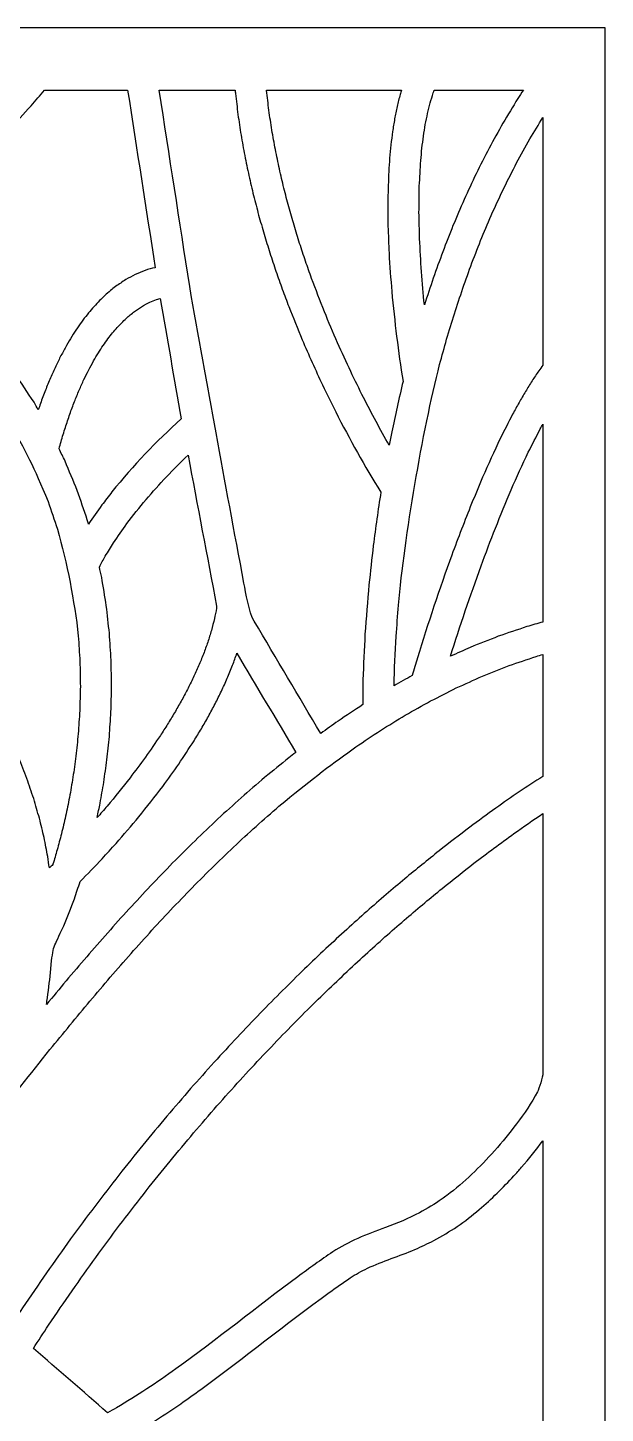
# Model space of a CAD drawing. Header units: centimetres. Extents: x 8.3 to 13.5, y -9 to 3.5.
# Drawn here: x 11.626 to 13.535, y -1.121 to 3.455 of the extents above; entities that cross this region are included whole.
import ezdxf

# ---------------------------------------------------------------- set-up
doc = ezdxf.new("R2010")
doc.units = ezdxf.units.CM
doc.header["$MEASUREMENT"] = 0
doc.layers.add('layer 1', color=7, linetype='Continuous')

msp = doc.modelspace()

# ---------------------------------------------------------------- linework, layer by layer
at = {"layer": 'layer 1', "color": 250, "lineweight": 30}
for points, knots in [([(13.53466, -9.00021), (11.79826, -9.00021), (10.06185, -9.00021), (8.32544, -9.00021), (8.32544, -9.00021), (8.32544, -4.84831), (8.32544, -0.6964), (8.32544, 3.4555), (8.32544, 3.4555), (10.06185, 3.4555), (11.79826, 3.4555), (13.53466, 3.4555), (13.53466, 3.4555), (13.53466, -0.6964), (13.53466, -4.84831), (13.53466, -9.00021)], [0, 0, 0, 0, 0.2, 0.2, 0.2, 0.2, 0.4, 0.4, 0.4, 0.4, 0.6, 0.6, 0.6, 0.6, 1, 1, 1, 1]), ([(11.66094, 2.19337), (11.66327, 2.20026), (11.66559, 2.20715), (11.66792, 2.21404), (11.66792, 2.21404), (11.67337, 2.22868), (11.67883, 2.24333), (11.68428, 2.25797), (11.68428, 2.25797), (11.68989, 2.27164), (11.6955, 2.28532), (11.70111, 2.29899), (11.70111, 2.29899), (11.70685, 2.31173), (11.71259, 2.32447), (11.71833, 2.33721), (11.71833, 2.33721), (11.72419, 2.34905), (11.73004, 2.36089), (11.7359, 2.37273), (11.7359, 2.37273), (11.74185, 2.3837), (11.74779, 2.39467), (11.75374, 2.40564), (11.75374, 2.40564), (11.75976, 2.41578), (11.76579, 2.42592), (11.77181, 2.43606), (11.77181, 2.43606), (11.77788, 2.44539), (11.78396, 2.45473), (11.79003, 2.46407), (11.79003, 2.46407), (11.79613, 2.47264), (11.80224, 2.48121), (11.80835, 2.48978), (11.80835, 2.48978), (11.81446, 2.49761), (11.82058, 2.50544), (11.82669, 2.51327), (11.82669, 2.51327), (11.83279, 2.5204), (11.8389, 2.52752), (11.845, 2.53465), (11.845, 2.53465), (11.85107, 2.5411), (11.85714, 2.54755), (11.8632, 2.554), (11.8632, 2.554), (11.86921, 2.55981), (11.87522, 2.56562), (11.88123, 2.57142), (11.88123, 2.57142), (11.88715, 2.57662), (11.89308, 2.58181), (11.899, 2.587), (11.899, 2.587), (11.90482, 2.59161), (11.91063, 2.59622), (11.91645, 2.60083), (11.91645, 2.60083), (11.92764, 2.60842), (11.93883, 2.61601), (11.95002, 2.6236), (11.95002, 2.6236), (11.96045, 2.62923), (11.97087, 2.63487), (11.9813, 2.6405), (11.9813, 2.6405), (12.00258, 2.65001), (12.02417, 2.6586), (12.04718, 2.66295), (12.04718, 2.66295), (12.01682, 2.85836), (11.98647, 3.05378), (11.95611, 3.24919), (11.95611, 3.24919), (11.86448, 3.24919), (11.77285, 3.24919), (11.68122, 3.24919), (11.68122, 3.24919), (11.66663, 3.23188), (11.65184, 3.21476), (11.63693, 3.19767), (11.63693, 3.19767), (11.61281, 3.17143), (11.58869, 3.14519), (11.56456, 3.11894), (11.56456, 3.11894), (11.54976, 3.10369), (11.53495, 3.08843), (11.52015, 3.07317), (11.52015, 3.07317), (11.50357, 3.05675), (11.48699, 3.04033), (11.47042, 3.02391), (11.47042, 3.02391), (11.45211, 3.00654), (11.4338, 2.98916), (11.4155, 2.97179), (11.4155, 2.97179), (11.39551, 2.95366), (11.37552, 2.93553), (11.35552, 2.9174), (11.35552, 2.9174), (11.33389, 2.89872), (11.31225, 2.88004), (11.29062, 2.86136), (11.29062, 2.86136), (11.26738, 2.84233), (11.24414, 2.82329), (11.22091, 2.80426), (11.22091, 2.80426), (11.1989, 2.78723), (11.17688, 2.7702), (11.15487, 2.75318), (11.15487, 2.75318), (11.22156, 2.70023), (11.2666, 2.66155), (11.33921, 2.59632), (11.33921, 2.59632), (11.36944, 2.56553), (11.39968, 2.53474), (11.42991, 2.50395), (11.42991, 2.50395), (11.45698, 2.4726), (11.48405, 2.44126), (11.51113, 2.40992), (11.51113, 2.40992), (11.53517, 2.37814), (11.55922, 2.34635), (11.58327, 2.31457), (11.58327, 2.31457), (11.60443, 2.28247), (11.62559, 2.25036), (11.64675, 2.21826), (11.64675, 2.21826), (11.65148, 2.20996), (11.65621, 2.20167), (11.66094, 2.19337)], [0, 0, 0, 0, 0.0277778, 0.0277778, 0.0277778, 0.0277778, 0.0555556, 0.0555556, 0.0555556, 0.0555556, 0.0833333, 0.0833333, 0.0833333, 0.0833333, 0.1111111, 0.1111111, 0.1111111, 0.1111111, 0.1388889, 0.1388889, 0.1388889, 0.1388889, 0.1666667, 0.1666667, 0.1666667, 0.1666667, 0.1944444, 0.1944444, 0.1944444, 0.1944444, 0.2222222, 0.2222222, 0.2222222, 0.2222222, 0.25, 0.25, 0.25, 0.25, 0.2777778, 0.2777778, 0.2777778, 0.2777778, 0.3055556, 0.3055556, 0.3055556, 0.3055556, 0.3333333, 0.3333333, 0.3333333, 0.3333333, 0.3611111, 0.3611111, 0.3611111, 0.3611111, 0.3888889, 0.3888889, 0.3888889, 0.3888889, 0.4166667, 0.4166667, 0.4166667, 0.4166667, 0.4444444, 0.4444444, 0.4444444, 0.4444444, 0.4722222, 0.4722222, 0.4722222, 0.4722222, 0.5, 0.5, 0.5, 0.5, 0.5277778, 0.5277778, 0.5277778, 0.5277778, 0.5555556, 0.5555556, 0.5555556, 0.5555556, 0.5833333, 0.5833333, 0.5833333, 0.5833333, 0.6111111, 0.6111111, 0.6111111, 0.6111111, 0.6388889, 0.6388889, 0.6388889, 0.6388889, 0.6666667, 0.6666667, 0.6666667, 0.6666667, 0.6944444, 0.6944444, 0.6944444, 0.6944444, 0.7222222, 0.7222222, 0.7222222, 0.7222222, 0.75, 0.75, 0.75, 0.75, 0.7777778, 0.7777778, 0.7777778, 0.7777778, 0.8055556, 0.8055556, 0.8055556, 0.8055556, 0.8333333, 0.8333333, 0.8333333, 0.8333333, 0.8611111, 0.8611111, 0.8611111, 0.8611111, 0.8888889, 0.8888889, 0.8888889, 0.8888889, 0.9166667, 0.9166667, 0.9166667, 0.9166667, 0.9444444, 0.9444444, 0.9444444, 0.9444444, 1, 1, 1, 1]), ([(12.7338, 1.30187), (12.73523, 1.35202), (12.73761, 1.40201), (12.74049, 1.4521), (12.74049, 1.4521), (12.74422, 1.50677), (12.74864, 1.56126), (12.75361, 1.61583), (12.75361, 1.61583), (12.75835, 1.65886), (12.76309, 1.70188), (12.76783, 1.74491), (12.76783, 1.74491), (12.77552, 1.80389), (12.78352, 1.86273), (12.79296, 1.92147), (12.79296, 1.92147), (12.7386, 2.00725), (12.69013, 2.09672), (12.64362, 2.18695), (12.64362, 2.18695), (12.62911, 2.21645), (12.61461, 2.24595), (12.6001, 2.27545), (12.6001, 2.27545), (12.57694, 2.32501), (12.55462, 2.37472), (12.53291, 2.42494), (12.53291, 2.42494), (12.51816, 2.46146), (12.50341, 2.49798), (12.48865, 2.53451), (12.48865, 2.53451), (12.48149, 2.55365), (12.47432, 2.57279), (12.46715, 2.59193), (12.46715, 2.59193), (12.46019, 2.61162), (12.45324, 2.6313), (12.44628, 2.65098), (12.44628, 2.65098), (12.43958, 2.67117), (12.43288, 2.69136), (12.42618, 2.71155), (12.42618, 2.71155), (12.4198, 2.73221), (12.41341, 2.75287), (12.40703, 2.77353), (12.40703, 2.77353), (12.40101, 2.79462), (12.39499, 2.81571), (12.38897, 2.8368), (12.38897, 2.8368), (12.38337, 2.8583), (12.37776, 2.87979), (12.37216, 2.90128), (12.37216, 2.90128), (12.36703, 2.92313), (12.3619, 2.94499), (12.35677, 2.96684), (12.35677, 2.96684), (12.35216, 2.98903), (12.34755, 3.01121), (12.34294, 3.0334), (12.34294, 3.0334), (12.33891, 3.05587), (12.33488, 3.07835), (12.33085, 3.10083), (12.33085, 3.10083), (12.32745, 3.12356), (12.32404, 3.1463), (12.32064, 3.16903), (12.32064, 3.16903), (12.31793, 3.19199), (12.31521, 3.21495), (12.31249, 3.2379), (12.31249, 3.2379), (12.31217, 3.24167), (12.31185, 3.24543), (12.31153, 3.24919), (12.31153, 3.24919), (12.22785, 3.24919), (12.14418, 3.24919), (12.0605, 3.24919), (12.0605, 3.24919), (12.09405, 3.03322), (12.1276, 2.81725), (12.16115, 2.60127), (12.16115, 2.60127), (12.21858, 2.2739), (12.27606, 1.96381), (12.34066, 1.62097), (12.34066, 1.62097), (12.34636, 1.5907), (12.35628, 1.5256), (12.37443, 1.49504), (12.37443, 1.49504), (12.4478, 1.37147), (12.52116, 1.24791), (12.59453, 1.12434), (12.59453, 1.12434), (12.61363, 1.13804), (12.63272, 1.15173), (12.65182, 1.16543), (12.65182, 1.16543), (12.67895, 1.18349), (12.70608, 1.20156), (12.73321, 1.21962), (12.73321, 1.21962), (12.73317, 1.24704), (12.73325, 1.27441), (12.7338, 1.30187)], [0, 0, 0, 0, 0.0344828, 0.0344828, 0.0344828, 0.0344828, 0.0689655, 0.0689655, 0.0689655, 0.0689655, 0.1034483, 0.1034483, 0.1034483, 0.1034483, 0.137931, 0.137931, 0.137931, 0.137931, 0.1724138, 0.1724138, 0.1724138, 0.1724138, 0.2068966, 0.2068966, 0.2068966, 0.2068966, 0.2413793, 0.2413793, 0.2413793, 0.2413793, 0.2758621, 0.2758621, 0.2758621, 0.2758621, 0.3103448, 0.3103448, 0.3103448, 0.3103448, 0.3448276, 0.3448276, 0.3448276, 0.3448276, 0.3793103, 0.3793103, 0.3793103, 0.3793103, 0.4137931, 0.4137931, 0.4137931, 0.4137931, 0.4482759, 0.4482759, 0.4482759, 0.4482759, 0.4827586, 0.4827586, 0.4827586, 0.4827586, 0.5172414, 0.5172414, 0.5172414, 0.5172414, 0.5517241, 0.5517241, 0.5517241, 0.5517241, 0.5862069, 0.5862069, 0.5862069, 0.5862069, 0.6206897, 0.6206897, 0.6206897, 0.6206897, 0.6551724, 0.6551724, 0.6551724, 0.6551724, 0.6896552, 0.6896552, 0.6896552, 0.6896552, 0.7241379, 0.7241379, 0.7241379, 0.7241379, 0.7586207, 0.7586207, 0.7586207, 0.7586207, 0.7931034, 0.7931034, 0.7931034, 0.7931034, 0.8275862, 0.8275862, 0.8275862, 0.8275862, 0.862069, 0.862069, 0.862069, 0.862069, 0.8965517, 0.8965517, 0.8965517, 0.8965517, 0.9310345, 0.9310345, 0.9310345, 0.9310345, 1, 1, 1, 1]), ([(12.41506, 3.24919), (12.41508, 3.24892), (12.4151, 3.24864), (12.41513, 3.24836), (12.41513, 3.24836), (12.41772, 3.22648), (12.42031, 3.20461), (12.4229, 3.18273), (12.4229, 3.18273), (12.42614, 3.16101), (12.42939, 3.13929), (12.43264, 3.11757), (12.43264, 3.11757), (12.4365, 3.09604), (12.44036, 3.07452), (12.44423, 3.053), (12.44423, 3.053), (12.44865, 3.03171), (12.45307, 3.01042), (12.45749, 2.98913), (12.45749, 2.98913), (12.46243, 2.96811), (12.46736, 2.9471), (12.4723, 2.92608), (12.4723, 2.92608), (12.47769, 2.90538), (12.48309, 2.88468), (12.48849, 2.86397), (12.48849, 2.86397), (12.49429, 2.84362), (12.5001, 2.82327), (12.50591, 2.80291), (12.50591, 2.80291), (12.51208, 2.78295), (12.51825, 2.76299), (12.52442, 2.74302), (12.52442, 2.74302), (12.5309, 2.72349), (12.53738, 2.70395), (12.54387, 2.68442), (12.54387, 2.68442), (12.55061, 2.66535), (12.55735, 2.64628), (12.56409, 2.62721), (12.56409, 2.62721), (12.57815, 2.59062), (12.59221, 2.55404), (12.60627, 2.51745), (12.60627, 2.51745), (12.62076, 2.48319), (12.63524, 2.44893), (12.64973, 2.41466), (12.64973, 2.41466), (12.66424, 2.38303), (12.67875, 2.35139), (12.69326, 2.31976), (12.69326, 2.31976), (12.70737, 2.29105), (12.72149, 2.26235), (12.7356, 2.23364), (12.7356, 2.23364), (12.7629, 2.18068), (12.79079, 2.12819), (12.82038, 2.07648), (12.82038, 2.07648), (12.82323, 2.09108), (12.82607, 2.10569), (12.82892, 2.12029), (12.82892, 2.12029), (12.83474, 2.14755), (12.84057, 2.17481), (12.84639, 2.20207), (12.84639, 2.20207), (12.85305, 2.23051), (12.85971, 2.25894), (12.86638, 2.28737), (12.86638, 2.28737), (12.85029, 2.38578), (12.83835, 2.48452), (12.82901, 2.58379), (12.82901, 2.58379), (12.82548, 2.62616), (12.82246, 2.66845), (12.81993, 2.71089), (12.81993, 2.71089), (12.81879, 2.74055), (12.81764, 2.7702), (12.8165, 2.79986), (12.8165, 2.79986), (12.81631, 2.83), (12.81612, 2.86014), (12.81593, 2.89028), (12.81593, 2.89028), (12.81692, 2.92037), (12.81792, 2.95046), (12.81891, 2.98055), (12.81891, 2.98055), (12.81992, 2.99541), (12.82094, 3.01027), (12.82195, 3.02513), (12.82195, 3.02513), (12.82335, 3.03978), (12.82475, 3.05444), (12.82615, 3.06909), (12.82615, 3.06909), (12.82796, 3.08347), (12.82978, 3.09785), (12.83159, 3.11223), (12.83159, 3.11223), (12.83386, 3.12628), (12.83613, 3.14032), (12.8384, 3.15437), (12.8384, 3.15437), (12.84116, 3.16803), (12.84392, 3.18168), (12.84668, 3.19534), (12.84668, 3.19534), (12.84997, 3.20854), (12.85326, 3.22175), (12.85655, 3.23495), (12.85655, 3.23495), (12.858, 3.2397), (12.85945, 3.24445), (12.8609, 3.24919), (12.8609, 3.24919), (12.71228, 3.24919), (12.56367, 3.24919), (12.41506, 3.24919)], [0, 0, 0, 0, 0.030303, 0.030303, 0.030303, 0.030303, 0.0606061, 0.0606061, 0.0606061, 0.0606061, 0.0909091, 0.0909091, 0.0909091, 0.0909091, 0.1212121, 0.1212121, 0.1212121, 0.1212121, 0.1515152, 0.1515152, 0.1515152, 0.1515152, 0.1818182, 0.1818182, 0.1818182, 0.1818182, 0.2121212, 0.2121212, 0.2121212, 0.2121212, 0.2424242, 0.2424242, 0.2424242, 0.2424242, 0.2727273, 0.2727273, 0.2727273, 0.2727273, 0.3030303, 0.3030303, 0.3030303, 0.3030303, 0.3333333, 0.3333333, 0.3333333, 0.3333333, 0.3636364, 0.3636364, 0.3636364, 0.3636364, 0.3939394, 0.3939394, 0.3939394, 0.3939394, 0.4242424, 0.4242424, 0.4242424, 0.4242424, 0.4545455, 0.4545455, 0.4545455, 0.4545455, 0.4848485, 0.4848485, 0.4848485, 0.4848485, 0.5151515, 0.5151515, 0.5151515, 0.5151515, 0.5454545, 0.5454545, 0.5454545, 0.5454545, 0.5757576, 0.5757576, 0.5757576, 0.5757576, 0.6060606, 0.6060606, 0.6060606, 0.6060606, 0.6363636, 0.6363636, 0.6363636, 0.6363636, 0.6666667, 0.6666667, 0.6666667, 0.6666667, 0.6969697, 0.6969697, 0.6969697, 0.6969697, 0.7272727, 0.7272727, 0.7272727, 0.7272727, 0.7575758, 0.7575758, 0.7575758, 0.7575758, 0.7878788, 0.7878788, 0.7878788, 0.7878788, 0.8181818, 0.8181818, 0.8181818, 0.8181818, 0.8484848, 0.8484848, 0.8484848, 0.8484848, 0.8787879, 0.8787879, 0.8787879, 0.8787879, 0.9090909, 0.9090909, 0.9090909, 0.9090909, 0.9393939, 0.9393939, 0.9393939, 0.9393939, 1, 1, 1, 1]), ([(12.96935, 3.24919), (12.96821, 3.24613), (12.96707, 3.24307), (12.96594, 3.24), (12.96594, 3.24), (12.96262, 3.22914), (12.95931, 3.21828), (12.956, 3.20741), (12.956, 3.20741), (12.95311, 3.19582), (12.95022, 3.18423), (12.94733, 3.17264), (12.94733, 3.17264), (12.94486, 3.1604), (12.94238, 3.14816), (12.93991, 3.13593), (12.93991, 3.13593), (12.93784, 3.12313), (12.93578, 3.11034), (12.93371, 3.09754), (12.93371, 3.09754), (12.93204, 3.08427), (12.93036, 3.071), (12.92868, 3.05772), (12.92868, 3.05772), (12.92738, 3.04406), (12.92607, 3.03039), (12.92477, 3.01672), (12.92477, 3.01672), (12.92319, 2.98853), (12.92162, 2.96033), (12.92004, 2.93213), (12.92004, 2.93213), (12.91968, 2.9033), (12.91933, 2.87447), (12.91897, 2.84564), (12.91897, 2.84564), (12.91964, 2.81678), (12.92031, 2.78793), (12.92098, 2.75907), (12.92098, 2.75907), (12.92435, 2.68578), (12.92931, 2.61281), (12.9369, 2.53983), (12.9369, 2.53983), (12.94665, 2.56938), (12.9564, 2.59892), (12.96615, 2.62847), (12.96615, 2.62847), (12.97656, 2.65738), (12.98697, 2.6863), (12.99737, 2.71521), (12.99737, 2.71521), (13.00868, 2.74406), (13.01999, 2.77291), (13.03129, 2.80176), (13.03129, 2.80176), (13.04353, 2.83045), (13.05578, 2.85914), (13.06802, 2.88783), (13.06802, 2.88783), (13.08124, 2.91626), (13.09445, 2.94469), (13.10767, 2.97312), (13.10767, 2.97312), (13.12191, 3.0012), (13.13614, 3.02927), (13.15038, 3.05734), (13.15038, 3.05734), (13.16567, 3.08496), (13.18096, 3.11258), (13.19625, 3.1402), (13.19625, 3.1402), (13.21263, 3.16726), (13.22902, 3.19433), (13.24541, 3.22139), (13.24541, 3.22139), (13.25156, 3.23066), (13.25771, 3.23993), (13.26386, 3.24919), (13.26386, 3.24919), (13.16569, 3.24919), (13.06752, 3.24919), (12.96935, 3.24919)], [0, 0, 0, 0, 0.0454545, 0.0454545, 0.0454545, 0.0454545, 0.0909091, 0.0909091, 0.0909091, 0.0909091, 0.1363636, 0.1363636, 0.1363636, 0.1363636, 0.1818182, 0.1818182, 0.1818182, 0.1818182, 0.2272727, 0.2272727, 0.2272727, 0.2272727, 0.2727273, 0.2727273, 0.2727273, 0.2727273, 0.3181818, 0.3181818, 0.3181818, 0.3181818, 0.3636364, 0.3636364, 0.3636364, 0.3636364, 0.4090909, 0.4090909, 0.4090909, 0.4090909, 0.4545455, 0.4545455, 0.4545455, 0.4545455, 0.5, 0.5, 0.5, 0.5, 0.5454545, 0.5454545, 0.5454545, 0.5454545, 0.5909091, 0.5909091, 0.5909091, 0.5909091, 0.6363636, 0.6363636, 0.6363636, 0.6363636, 0.6818182, 0.6818182, 0.6818182, 0.6818182, 0.7272727, 0.7272727, 0.7272727, 0.7272727, 0.7727273, 0.7727273, 0.7727273, 0.7727273, 0.8181818, 0.8181818, 0.8181818, 0.8181818, 0.8636364, 0.8636364, 0.8636364, 0.8636364, 0.9090909, 0.9090909, 0.9090909, 0.9090909, 1, 1, 1, 1]), ([(13.32836, 3.15923), (13.31408, 3.13565), (13.2998, 3.11207), (13.28552, 3.08849), (13.28552, 3.08849), (13.27086, 3.062), (13.25619, 3.03551), (13.24153, 3.00902), (13.24153, 3.00902), (13.22784, 2.98203), (13.21416, 2.95504), (13.20047, 2.92804), (13.20047, 2.92804), (13.18773, 2.90064), (13.17499, 2.87324), (13.16225, 2.84583), (13.16225, 2.84583), (13.15042, 2.81812), (13.1386, 2.79041), (13.12677, 2.76269), (13.12677, 2.76269), (13.11583, 2.73477), (13.10489, 2.70684), (13.09394, 2.67892), (13.09394, 2.67892), (13.08385, 2.65088), (13.07376, 2.62284), (13.06367, 2.5948), (13.06367, 2.5948), (13.05439, 2.56675), (13.04511, 2.5387), (13.03584, 2.51065), (13.03584, 2.51065), (13.02735, 2.48268), (13.01886, 2.45471), (13.01037, 2.42674), (13.01037, 2.42674), (13.00263, 2.39896), (12.99489, 2.37118), (12.98715, 2.3434), (12.98715, 2.3434), (12.92998, 2.11955), (12.87164, 1.77459), (12.85103, 1.54822), (12.85103, 1.54822), (12.8485, 1.51403), (12.84597, 1.47983), (12.84344, 1.44563), (12.84344, 1.44563), (12.84031, 1.39125), (12.83749, 1.33683), (12.83656, 1.28236), (12.83656, 1.28236), (12.85657, 1.29356), (12.87658, 1.30477), (12.89658, 1.31598), (12.89658, 1.31598), (12.90226, 1.33544), (12.90798, 1.35488), (12.91383, 1.3743), (12.91383, 1.3743), (12.94868, 1.48839), (12.98678, 1.60125), (13.02735, 1.71345), (13.02735, 1.71345), (13.04846, 1.77051), (13.07023, 1.82719), (13.09281, 1.8837), (13.09281, 1.8837), (13.10493, 1.91267), (13.11704, 1.94163), (13.12915, 1.9706), (13.12915, 1.9706), (13.14799, 2.01346), (13.16733, 2.0559), (13.18742, 2.0982), (13.18742, 2.0982), (13.20109, 2.1251), (13.21476, 2.152), (13.22843, 2.17891), (13.22843, 2.17891), (13.23545, 2.19171), (13.24248, 2.20451), (13.24951, 2.21732), (13.24951, 2.21732), (13.25666, 2.2296), (13.26381, 2.24188), (13.27096, 2.25416), (13.27096, 2.25416), (13.27824, 2.26585), (13.28551, 2.27754), (13.29278, 2.28923), (13.29278, 2.28923), (13.30018, 2.30026), (13.30758, 2.3113), (13.31497, 2.32234), (13.31497, 2.32234), (13.31943, 2.32845), (13.3239, 2.33456), (13.32836, 2.34067), (13.32836, 2.34067), (13.32836, 2.61352), (13.32836, 2.88637), (13.32836, 3.15923)], [0, 0, 0, 0, 0.037037, 0.037037, 0.037037, 0.037037, 0.0740741, 0.0740741, 0.0740741, 0.0740741, 0.1111111, 0.1111111, 0.1111111, 0.1111111, 0.1481481, 0.1481481, 0.1481481, 0.1481481, 0.1851852, 0.1851852, 0.1851852, 0.1851852, 0.2222222, 0.2222222, 0.2222222, 0.2222222, 0.2592593, 0.2592593, 0.2592593, 0.2592593, 0.2962963, 0.2962963, 0.2962963, 0.2962963, 0.3333333, 0.3333333, 0.3333333, 0.3333333, 0.3703704, 0.3703704, 0.3703704, 0.3703704, 0.4074074, 0.4074074, 0.4074074, 0.4074074, 0.4444444, 0.4444444, 0.4444444, 0.4444444, 0.4814815, 0.4814815, 0.4814815, 0.4814815, 0.5185185, 0.5185185, 0.5185185, 0.5185185, 0.5555556, 0.5555556, 0.5555556, 0.5555556, 0.5925926, 0.5925926, 0.5925926, 0.5925926, 0.6296296, 0.6296296, 0.6296296, 0.6296296, 0.6666667, 0.6666667, 0.6666667, 0.6666667, 0.7037037, 0.7037037, 0.7037037, 0.7037037, 0.7407407, 0.7407407, 0.7407407, 0.7407407, 0.7777778, 0.7777778, 0.7777778, 0.7777778, 0.8148148, 0.8148148, 0.8148148, 0.8148148, 0.8518519, 0.8518519, 0.8518519, 0.8518519, 0.8888889, 0.8888889, 0.8888889, 0.8888889, 0.9259259, 0.9259259, 0.9259259, 0.9259259, 1, 1, 1, 1]), ([(11.82678, 1.81631), (11.84105, 1.83756), (11.85565, 1.85839), (11.87076, 1.8791), (11.87076, 1.8791), (11.88197, 1.89361), (11.89317, 1.90812), (11.90438, 1.92263), (11.90438, 1.92263), (11.97429, 2.00862), (12.05047, 2.08971), (12.13323, 2.16349), (12.13323, 2.16349), (12.10998, 2.29597), (12.08674, 2.42845), (12.0635, 2.56092), (12.0635, 2.56092), (12.03192, 2.55349), (12.00464, 2.53706), (11.9785, 2.51838), (11.9785, 2.51838), (11.96937, 2.51076), (11.96024, 2.50313), (11.95111, 2.4955), (11.95111, 2.4955), (11.94133, 2.48558), (11.93156, 2.47565), (11.92179, 2.46573), (11.92179, 2.46573), (11.91671, 2.4598), (11.91163, 2.45387), (11.90656, 2.44795), (11.90656, 2.44795), (11.90139, 2.44132), (11.89621, 2.4347), (11.89104, 2.42808), (11.89104, 2.42808), (11.8858, 2.42071), (11.88055, 2.41335), (11.87531, 2.40599), (11.87531, 2.40599), (11.87001, 2.39785), (11.86472, 2.38971), (11.85942, 2.38157), (11.85942, 2.38157), (11.8541, 2.37261), (11.84878, 2.36366), (11.84346, 2.3547), (11.84346, 2.3547), (11.83814, 2.34489), (11.83282, 2.33507), (11.8275, 2.32526), (11.8275, 2.32526), (11.8222, 2.31455), (11.81691, 2.30384), (11.81161, 2.29314), (11.81161, 2.29314), (11.80637, 2.2815), (11.80112, 2.26986), (11.79587, 2.25822), (11.79587, 2.25822), (11.7907, 2.24561), (11.78553, 2.233), (11.78036, 2.22039), (11.78036, 2.22039), (11.77529, 2.20677), (11.77022, 2.19315), (11.76514, 2.17954), (11.76514, 2.17954), (11.7602, 2.16488), (11.75525, 2.15022), (11.7503, 2.13556), (11.7503, 2.13556), (11.74551, 2.11982), (11.74071, 2.10408), (11.73592, 2.08835), (11.73592, 2.08835), (11.73378, 2.08057), (11.73165, 2.0728), (11.72952, 2.06502), (11.72952, 2.06502), (11.73618, 2.0514), (11.74283, 2.03778), (11.74948, 2.02416), (11.74948, 2.02416), (11.76285, 1.99181), (11.77623, 1.95945), (11.7896, 1.92709), (11.7896, 1.92709), (11.80067, 1.89488), (11.81175, 1.86268), (11.82282, 1.83047), (11.82282, 1.83047), (11.82414, 1.82575), (11.82546, 1.82103), (11.82678, 1.81631)], [0, 0, 0, 0, 0.04, 0.04, 0.04, 0.04, 0.08, 0.08, 0.08, 0.08, 0.12, 0.12, 0.12, 0.12, 0.16, 0.16, 0.16, 0.16, 0.2, 0.2, 0.2, 0.2, 0.24, 0.24, 0.24, 0.24, 0.28, 0.28, 0.28, 0.28, 0.32, 0.32, 0.32, 0.32, 0.36, 0.36, 0.36, 0.36, 0.4, 0.4, 0.4, 0.4, 0.44, 0.44, 0.44, 0.44, 0.48, 0.48, 0.48, 0.48, 0.52, 0.52, 0.52, 0.52, 0.56, 0.56, 0.56, 0.56, 0.6, 0.6, 0.6, 0.6, 0.64, 0.64, 0.64, 0.64, 0.68, 0.68, 0.68, 0.68, 0.72, 0.72, 0.72, 0.72, 0.76, 0.76, 0.76, 0.76, 0.8, 0.8, 0.8, 0.8, 0.84, 0.84, 0.84, 0.84, 0.88, 0.88, 0.88, 0.88, 0.92, 0.92, 0.92, 0.92, 1, 1, 1, 1]), ([(11.69888, 0.68153), (11.70224, 0.6848), (11.70559, 0.68808), (11.70894, 0.69137), (11.70894, 0.69137), (11.70905, 0.69173), (11.70916, 0.69209), (11.70928, 0.69245), (11.70928, 0.69245), (11.71396, 0.70841), (11.71864, 0.72437), (11.72333, 0.74033), (11.72333, 0.74033), (11.72802, 0.75799), (11.73271, 0.77565), (11.7374, 0.79331), (11.7374, 0.79331), (11.74196, 0.81256), (11.74652, 0.83182), (11.75107, 0.85108), (11.75107, 0.85108), (11.75535, 0.87182), (11.75962, 0.89256), (11.76389, 0.9133), (11.76389, 0.9133), (11.76773, 0.93542), (11.77158, 0.95754), (11.77542, 0.97966), (11.77542, 0.97966), (11.77869, 1.00305), (11.78195, 1.02643), (11.78522, 1.04982), (11.78522, 1.04982), (11.78777, 1.07437), (11.79031, 1.09892), (11.79286, 1.12347), (11.79286, 1.12347), (11.79454, 1.14907), (11.79622, 1.17468), (11.7979, 1.20028), (11.7979, 1.20028), (11.79857, 1.22683), (11.79924, 1.25338), (11.79991, 1.27993), (11.79991, 1.27993), (11.79942, 1.30732), (11.79894, 1.33471), (11.79846, 1.3621), (11.79846, 1.3621), (11.79668, 1.39022), (11.79489, 1.41834), (11.79311, 1.44647), (11.79311, 1.44647), (11.78006, 1.56302), (11.75604, 1.68619), (11.72429, 1.79979), (11.72429, 1.79979), (11.71388, 1.83006), (11.70348, 1.86032), (11.69307, 1.89059), (11.69307, 1.89059), (11.64522, 2.00638), (11.62301, 2.05165), (11.55879, 2.16427), (11.55879, 2.16427), (11.55216, 2.17433), (11.54553, 2.18439), (11.5389, 2.19445), (11.5389, 2.19445), (11.53347, 2.18276), (11.52799, 2.17108), (11.52248, 2.15943), (11.52248, 2.15943), (11.47779, 2.0655), (11.43033, 1.97286), (11.37839, 1.8827), (11.37839, 1.8827), (11.34067, 1.81861), (11.30009, 1.75648), (11.25434, 1.69779), (11.25434, 1.69779), (11.2745, 1.66575), (11.29522, 1.63406), (11.31567, 1.6022), (11.31567, 1.6022), (11.3598, 1.53226), (11.40049, 1.46084), (11.43875, 1.38752), (11.43875, 1.38752), (11.49642, 1.27539), (11.54831, 1.16055), (11.59683, 1.04419), (11.59683, 1.04419), (11.60561, 1.02138), (11.61438, 0.99857), (11.62315, 0.97576), (11.62315, 0.97576), (11.63067, 0.95357), (11.63818, 0.93138), (11.6457, 0.90919), (11.6457, 0.90919), (11.65201, 0.88753), (11.65832, 0.86587), (11.66463, 0.8442), (11.66463, 0.8442), (11.66978, 0.82296), (11.67492, 0.80172), (11.68007, 0.78048), (11.68007, 0.78048), (11.68409, 0.75958), (11.68812, 0.73867), (11.69214, 0.71776), (11.69214, 0.71776), (11.69393, 0.70524), (11.69572, 0.69272), (11.6975, 0.68021), (11.6975, 0.68021), (11.69796, 0.68065), (11.69842, 0.68109), (11.69888, 0.68153)], [0, 0, 0, 0, 0.0322581, 0.0322581, 0.0322581, 0.0322581, 0.0645161, 0.0645161, 0.0645161, 0.0645161, 0.0967742, 0.0967742, 0.0967742, 0.0967742, 0.1290323, 0.1290323, 0.1290323, 0.1290323, 0.1612903, 0.1612903, 0.1612903, 0.1612903, 0.1935484, 0.1935484, 0.1935484, 0.1935484, 0.2258065, 0.2258065, 0.2258065, 0.2258065, 0.2580645, 0.2580645, 0.2580645, 0.2580645, 0.2903226, 0.2903226, 0.2903226, 0.2903226, 0.3225806, 0.3225806, 0.3225806, 0.3225806, 0.3548387, 0.3548387, 0.3548387, 0.3548387, 0.3870968, 0.3870968, 0.3870968, 0.3870968, 0.4193548, 0.4193548, 0.4193548, 0.4193548, 0.4516129, 0.4516129, 0.4516129, 0.4516129, 0.483871, 0.483871, 0.483871, 0.483871, 0.516129, 0.516129, 0.516129, 0.516129, 0.5483871, 0.5483871, 0.5483871, 0.5483871, 0.5806452, 0.5806452, 0.5806452, 0.5806452, 0.6129032, 0.6129032, 0.6129032, 0.6129032, 0.6451613, 0.6451613, 0.6451613, 0.6451613, 0.6774194, 0.6774194, 0.6774194, 0.6774194, 0.7096774, 0.7096774, 0.7096774, 0.7096774, 0.7419355, 0.7419355, 0.7419355, 0.7419355, 0.7741935, 0.7741935, 0.7741935, 0.7741935, 0.8064516, 0.8064516, 0.8064516, 0.8064516, 0.8387097, 0.8387097, 0.8387097, 0.8387097, 0.8709677, 0.8709677, 0.8709677, 0.8709677, 0.9032258, 0.9032258, 0.9032258, 0.9032258, 0.9354839, 0.9354839, 0.9354839, 0.9354839, 1, 1, 1, 1]), ([(13.32836, 2.14612), (13.32537, 2.14083), (13.32238, 2.13555), (13.3194, 2.13027), (13.3194, 2.13027), (13.30634, 2.10456), (13.29328, 2.07886), (13.28022, 2.05316), (13.28022, 2.05316), (13.26078, 2.01222), (13.24207, 1.97116), (13.22384, 1.92968), (13.22384, 1.92968), (13.20591, 1.88745), (13.18848, 1.84513), (13.17146, 1.80253), (13.17146, 1.80253), (13.15537, 1.76113), (13.13964, 1.71966), (13.12423, 1.67801), (13.12423, 1.67801), (13.0885, 1.57923), (13.05422, 1.47973), (13.02317, 1.37932), (13.02317, 1.37932), (13.04494, 1.38915), (13.06671, 1.39898), (13.08848, 1.40881), (13.08848, 1.40881), (13.11931, 1.42102), (13.15014, 1.43324), (13.18097, 1.44545), (13.18097, 1.44545), (13.2124, 1.45615), (13.24383, 1.46684), (13.27526, 1.47754), (13.27526, 1.47754), (13.29296, 1.48257), (13.31066, 1.48759), (13.32836, 1.49262), (13.32836, 1.49262), (13.32836, 1.71045), (13.32836, 1.92829), (13.32836, 2.14612)], [0, 0, 0, 0, 0.0833333, 0.0833333, 0.0833333, 0.0833333, 0.1666667, 0.1666667, 0.1666667, 0.1666667, 0.25, 0.25, 0.25, 0.25, 0.3333333, 0.3333333, 0.3333333, 0.3333333, 0.4166667, 0.4166667, 0.4166667, 0.4166667, 0.5, 0.5, 0.5, 0.5, 0.5833333, 0.5833333, 0.5833333, 0.5833333, 0.6666667, 0.6666667, 0.6666667, 0.6666667, 0.75, 0.75, 0.75, 0.75, 0.8333333, 0.8333333, 0.8333333, 0.8333333, 1, 1, 1, 1]), ([(11.8555, 0.84672), (11.8666, 0.85937), (11.87763, 0.87208), (11.88861, 0.88487), (11.88861, 0.88487), (11.91429, 0.91561), (11.9394, 0.9466), (11.96417, 0.97809), (11.96417, 0.97809), (11.98109, 1.00076), (11.99801, 1.02343), (12.01493, 1.0461), (12.01493, 1.0461), (12.0314, 1.07003), (12.04788, 1.09395), (12.06435, 1.11787), (12.06435, 1.11787), (12.07228, 1.13022), (12.08021, 1.14257), (12.08813, 1.15492), (12.08813, 1.15492), (12.09577, 1.16748), (12.10341, 1.18004), (12.11105, 1.1926), (12.11105, 1.1926), (12.11834, 1.20533), (12.12564, 1.21807), (12.13293, 1.2308), (12.13293, 1.2308), (12.13982, 1.24368), (12.14672, 1.25655), (12.15361, 1.26943), (12.15361, 1.26943), (12.16005, 1.28241), (12.16648, 1.29539), (12.17292, 1.30837), (12.17292, 1.30837), (12.17884, 1.32141), (12.18476, 1.33446), (12.19068, 1.3475), (12.19068, 1.3475), (12.19603, 1.36058), (12.20138, 1.37365), (12.20673, 1.38672), (12.20673, 1.38672), (12.21146, 1.39979), (12.21619, 1.41285), (12.22092, 1.42591), (12.22092, 1.42591), (12.22498, 1.43893), (12.22903, 1.45194), (12.23309, 1.46495), (12.23309, 1.46495), (12.23642, 1.47788), (12.23975, 1.4908), (12.24308, 1.50373), (12.24308, 1.50373), (12.24541, 1.51536), (12.24774, 1.52699), (12.25007, 1.53863), (12.25007, 1.53863), (12.25007, 1.54065), (12.25007, 1.54266), (12.25007, 1.54468), (12.25007, 1.54468), (12.21865, 1.71105), (12.18722, 1.87741), (12.1558, 2.04377), (12.1558, 2.04377), (12.10705, 1.99709), (12.06108, 1.9481), (12.01699, 1.89701), (12.01699, 1.89701), (11.99514, 1.87096), (11.97408, 1.84462), (11.95353, 1.81753), (11.95353, 1.81753), (11.93825, 1.79657), (11.92351, 1.77549), (11.90913, 1.75391), (11.90913, 1.75391), (11.9002, 1.7394), (11.89128, 1.72488), (11.88235, 1.71037), (11.88235, 1.71037), (11.87562, 1.69834), (11.86914, 1.68632), (11.86288, 1.67418), (11.86288, 1.67418), (11.86539, 1.66279), (11.86789, 1.65139), (11.87039, 1.64), (11.87039, 1.64), (11.87549, 1.60894), (11.88058, 1.57788), (11.88567, 1.54682), (11.88567, 1.54682), (11.88908, 1.51637), (11.89249, 1.48592), (11.8959, 1.45547), (11.8959, 1.45547), (11.89779, 1.42574), (11.89967, 1.396), (11.90155, 1.36627), (11.90155, 1.36627), (11.90206, 1.33736), (11.90257, 1.30845), (11.90308, 1.27954), (11.90308, 1.27954), (11.90238, 1.25156), (11.90167, 1.22358), (11.90097, 1.1956), (11.90097, 1.1956), (11.8992, 1.16866), (11.89743, 1.14171), (11.89566, 1.11477), (11.89566, 1.11477), (11.89299, 1.08897), (11.89031, 1.06317), (11.88764, 1.03736), (11.88764, 1.03736), (11.88421, 1.0128), (11.88077, 0.98825), (11.87734, 0.96369), (11.87734, 0.96369), (11.87331, 0.94048), (11.86928, 0.91727), (11.86525, 0.89406), (11.86525, 0.89406), (11.862, 0.87828), (11.85875, 0.8625), (11.8555, 0.84672)], [0, 0, 0, 0, 0.0294118, 0.0294118, 0.0294118, 0.0294118, 0.0588235, 0.0588235, 0.0588235, 0.0588235, 0.0882353, 0.0882353, 0.0882353, 0.0882353, 0.1176471, 0.1176471, 0.1176471, 0.1176471, 0.1470588, 0.1470588, 0.1470588, 0.1470588, 0.1764706, 0.1764706, 0.1764706, 0.1764706, 0.2058824, 0.2058824, 0.2058824, 0.2058824, 0.2352941, 0.2352941, 0.2352941, 0.2352941, 0.2647059, 0.2647059, 0.2647059, 0.2647059, 0.2941176, 0.2941176, 0.2941176, 0.2941176, 0.3235294, 0.3235294, 0.3235294, 0.3235294, 0.3529412, 0.3529412, 0.3529412, 0.3529412, 0.3823529, 0.3823529, 0.3823529, 0.3823529, 0.4117647, 0.4117647, 0.4117647, 0.4117647, 0.4411765, 0.4411765, 0.4411765, 0.4411765, 0.4705882, 0.4705882, 0.4705882, 0.4705882, 0.5, 0.5, 0.5, 0.5, 0.5294118, 0.5294118, 0.5294118, 0.5294118, 0.5588235, 0.5588235, 0.5588235, 0.5588235, 0.5882353, 0.5882353, 0.5882353, 0.5882353, 0.6176471, 0.6176471, 0.6176471, 0.6176471, 0.6470588, 0.6470588, 0.6470588, 0.6470588, 0.6764706, 0.6764706, 0.6764706, 0.6764706, 0.7058824, 0.7058824, 0.7058824, 0.7058824, 0.7352941, 0.7352941, 0.7352941, 0.7352941, 0.7647059, 0.7647059, 0.7647059, 0.7647059, 0.7941176, 0.7941176, 0.7941176, 0.7941176, 0.8235294, 0.8235294, 0.8235294, 0.8235294, 0.8529412, 0.8529412, 0.8529412, 0.8529412, 0.8823529, 0.8823529, 0.8823529, 0.8823529, 0.9117647, 0.9117647, 0.9117647, 0.9117647, 0.9411765, 0.9411765, 0.9411765, 0.9411765, 1, 1, 1, 1]), ([(13.32836, 1.38539), (13.3209, 1.38327), (13.31345, 1.38115), (13.306, 1.37904), (13.306, 1.37904), (13.2762, 1.3689), (13.2464, 1.35875), (13.21661, 1.34861), (13.21661, 1.34861), (13.18731, 1.33701), (13.15802, 1.3254), (13.12872, 1.3138), (13.12872, 1.3138), (13.09991, 1.30079), (13.07111, 1.28779), (13.0423, 1.27479), (13.0423, 1.27479), (13.01397, 1.26044), (12.98563, 1.2461), (12.9573, 1.23176), (12.9573, 1.23176), (12.92943, 1.21615), (12.90156, 1.20053), (12.87368, 1.18492), (12.87368, 1.18492), (12.84626, 1.1681), (12.81884, 1.15127), (12.79142, 1.13445), (12.79142, 1.13445), (12.76444, 1.11649), (12.73746, 1.09852), (12.71048, 1.08056), (12.71048, 1.08056), (12.63826, 1.02877), (12.56513, 0.97351), (12.47529, 0.90032), (12.47529, 0.90032), (12.44997, 0.87846), (12.42466, 0.8566), (12.39934, 0.83474), (12.39934, 0.83474), (12.37442, 0.81207), (12.34949, 0.7894), (12.32457, 0.76673), (12.32457, 0.76673), (12.30002, 0.74333), (12.27548, 0.71993), (12.25094, 0.69652), (12.25094, 0.69652), (12.22677, 0.67245), (12.2026, 0.64838), (12.17843, 0.62431), (12.17843, 0.62431), (12.15462, 0.59965), (12.13081, 0.57498), (12.107, 0.55031), (12.107, 0.55031), (12.08354, 0.52512), (12.06008, 0.49993), (12.03663, 0.47473), (12.03663, 0.47473), (12.01351, 0.44908), (11.99039, 0.42343), (11.96728, 0.39778), (11.96728, 0.39778), (11.94449, 0.37174), (11.9217, 0.3457), (11.89892, 0.31967), (11.89892, 0.31967), (11.87645, 0.29331), (11.85398, 0.26695), (11.83151, 0.2406), (11.83151, 0.2406), (11.78749, 0.18721), (11.74347, 0.13383), (11.69944, 0.08044), (11.69944, 0.08044), (11.63498, 0.00012), (11.57111, -0.08058), (11.50764, -0.1617), (11.50764, -0.1617), (11.41505, -0.28098), (11.32308, -0.40076), (11.23052, -0.52007), (11.23052, -0.52007), (11.29475, -0.58198), (11.35895, -0.64392), (11.42316, -0.70584), (11.42316, -0.70584), (11.46995, -0.75095), (11.51772, -0.79494), (11.5664, -0.838), (11.5664, -0.838), (11.58054, -0.81634), (11.59468, -0.79468), (11.60882, -0.77302), (11.60882, -0.77302), (11.6352, -0.73434), (11.66158, -0.69566), (11.68796, -0.65698), (11.68796, -0.65698), (11.71447, -0.61971), (11.74098, -0.58244), (11.7675, -0.54517), (11.7675, -0.54517), (11.79408, -0.5093), (11.82066, -0.47343), (11.84724, -0.43756), (11.84724, -0.43756), (11.87383, -0.40308), (11.90041, -0.3686), (11.92699, -0.33412), (11.92699, -0.33412), (11.95351, -0.30102), (11.98003, -0.26792), (12.00654, -0.23482), (12.00654, -0.23482), (12.03292, -0.20309), (12.05931, -0.17136), (12.08569, -0.13963), (12.08569, -0.13963), (12.11187, -0.10926), (12.13805, -0.07889), (12.16423, -0.04852), (12.16423, -0.04852), (12.19014, -0.0195), (12.21605, 0.00952), (12.24195, 0.03854), (12.24195, 0.03854), (12.26753, 0.06622), (12.2931, 0.0939), (12.31867, 0.12157), (12.31867, 0.12157), (12.34384, 0.14792), (12.369, 0.17427), (12.39417, 0.20061), (12.39417, 0.20061), (12.41886, 0.22564), (12.44356, 0.25066), (12.46825, 0.27569), (12.46825, 0.27569), (12.49241, 0.2994), (12.51656, 0.32311), (12.54071, 0.34682), (12.54071, 0.34682), (12.56426, 0.36924), (12.5878, 0.39165), (12.61135, 0.41406), (12.61135, 0.41406), (12.63422, 0.43518), (12.65709, 0.4563), (12.67996, 0.47741), (12.67996, 0.47741), (12.70209, 0.49725), (12.72422, 0.51709), (12.74635, 0.53692), (12.74635, 0.53692), (12.76766, 0.55549), (12.78898, 0.57405), (12.8103, 0.59261), (12.8103, 0.59261), (12.83074, 0.60991), (12.85118, 0.62722), (12.87162, 0.64452), (12.87162, 0.64452), (12.9096, 0.67537), (12.94757, 0.70622), (12.98555, 0.73707), (12.98555, 0.73707), (13.01921, 0.76299), (13.05286, 0.78891), (13.08652, 0.81482), (13.08652, 0.81482), (13.11532, 0.83589), (13.14411, 0.85695), (13.17291, 0.87801), (13.17291, 0.87801), (13.22397, 0.91395), (13.27527, 0.94951), (13.32836, 0.98239), (13.32836, 0.98239), (13.32836, 1.11672), (13.32836, 1.25105), (13.32836, 1.38539)], [0, 0, 0, 0, 0.0212766, 0.0212766, 0.0212766, 0.0212766, 0.0425532, 0.0425532, 0.0425532, 0.0425532, 0.0638298, 0.0638298, 0.0638298, 0.0638298, 0.0851064, 0.0851064, 0.0851064, 0.0851064, 0.106383, 0.106383, 0.106383, 0.106383, 0.1276596, 0.1276596, 0.1276596, 0.1276596, 0.1489362, 0.1489362, 0.1489362, 0.1489362, 0.1702128, 0.1702128, 0.1702128, 0.1702128, 0.1914894, 0.1914894, 0.1914894, 0.1914894, 0.212766, 0.212766, 0.212766, 0.212766, 0.2340426, 0.2340426, 0.2340426, 0.2340426, 0.2553191, 0.2553191, 0.2553191, 0.2553191, 0.2765957, 0.2765957, 0.2765957, 0.2765957, 0.2978723, 0.2978723, 0.2978723, 0.2978723, 0.3191489, 0.3191489, 0.3191489, 0.3191489, 0.3404255, 0.3404255, 0.3404255, 0.3404255, 0.3617021, 0.3617021, 0.3617021, 0.3617021, 0.3829787, 0.3829787, 0.3829787, 0.3829787, 0.4042553, 0.4042553, 0.4042553, 0.4042553, 0.4255319, 0.4255319, 0.4255319, 0.4255319, 0.4468085, 0.4468085, 0.4468085, 0.4468085, 0.4680851, 0.4680851, 0.4680851, 0.4680851, 0.4893617, 0.4893617, 0.4893617, 0.4893617, 0.5106383, 0.5106383, 0.5106383, 0.5106383, 0.5319149, 0.5319149, 0.5319149, 0.5319149, 0.5531915, 0.5531915, 0.5531915, 0.5531915, 0.5744681, 0.5744681, 0.5744681, 0.5744681, 0.5957447, 0.5957447, 0.5957447, 0.5957447, 0.6170213, 0.6170213, 0.6170213, 0.6170213, 0.6382979, 0.6382979, 0.6382979, 0.6382979, 0.6595745, 0.6595745, 0.6595745, 0.6595745, 0.6808511, 0.6808511, 0.6808511, 0.6808511, 0.7021277, 0.7021277, 0.7021277, 0.7021277, 0.7234043, 0.7234043, 0.7234043, 0.7234043, 0.7446809, 0.7446809, 0.7446809, 0.7446809, 0.7659574, 0.7659574, 0.7659574, 0.7659574, 0.787234, 0.787234, 0.787234, 0.787234, 0.8085106, 0.8085106, 0.8085106, 0.8085106, 0.8297872, 0.8297872, 0.8297872, 0.8297872, 0.8510638, 0.8510638, 0.8510638, 0.8510638, 0.8723404, 0.8723404, 0.8723404, 0.8723404, 0.893617, 0.893617, 0.893617, 0.893617, 0.9148936, 0.9148936, 0.9148936, 0.9148936, 0.9361702, 0.9361702, 0.9361702, 0.9361702, 0.9574468, 0.9574468, 0.9574468, 0.9574468, 1, 1, 1, 1]), ([(12.31732, 1.38917), (12.31255, 1.37598), (12.30778, 1.3628), (12.303, 1.34961), (12.303, 1.34961), (12.29714, 1.33528), (12.29127, 1.32096), (12.28541, 1.30663), (12.28541, 1.30663), (12.27898, 1.29246), (12.27255, 1.2783), (12.26612, 1.26413), (12.26612, 1.26413), (12.25918, 1.25014), (12.25225, 1.23615), (12.24531, 1.22216), (12.24531, 1.22216), (12.23793, 1.20838), (12.23055, 1.1946), (12.22317, 1.18081), (12.22317, 1.18081), (12.21541, 1.16726), (12.20765, 1.15371), (12.19988, 1.14015), (12.19988, 1.14015), (12.19179, 1.12685), (12.1837, 1.11355), (12.17562, 1.10025), (12.17562, 1.10025), (12.1587, 1.07452), (12.14178, 1.04879), (12.12486, 1.02306), (12.12486, 1.02306), (12.10734, 0.99866), (12.08981, 0.97427), (12.07229, 0.94987), (12.07229, 0.94987), (12.04639, 0.9158), (12.02008, 0.8823), (11.99311, 0.84907), (11.99311, 0.84907), (11.96831, 0.81939), (11.94324, 0.79012), (11.91769, 0.76109), (11.91769, 0.76109), (11.90239, 0.74431), (11.8871, 0.72752), (11.8718, 0.71074), (11.8718, 0.71074), (11.84785, 0.68529), (11.82369, 0.66002), (11.79899, 0.6353), (11.79899, 0.6353), (11.79273, 0.61642), (11.78648, 0.59754), (11.78022, 0.57866), (11.78022, 0.57866), (11.76905, 0.54837), (11.75769, 0.51839), (11.74484, 0.48878), (11.74484, 0.48878), (11.71099, 0.41387), (11.70942, 0.42757), (11.7025, 0.34719), (11.7025, 0.34719), (11.69921, 0.31525), (11.69543, 0.2835), (11.69119, 0.25166), (11.69119, 0.25166), (11.6901, 0.2442), (11.68899, 0.23675), (11.68785, 0.2293), (11.68785, 0.2293), (11.70945, 0.25522), (11.73104, 0.28115), (11.75263, 0.30707), (11.75263, 0.30707), (11.77537, 0.33374), (11.79811, 0.36042), (11.82085, 0.38709), (11.82085, 0.38709), (11.84395, 0.41349), (11.86705, 0.43988), (11.89015, 0.46628), (11.89015, 0.46628), (11.91362, 0.49232), (11.93709, 0.51837), (11.96056, 0.54441), (11.96056, 0.54441), (11.98442, 0.57004), (12.00828, 0.59566), (12.03214, 0.62129), (12.03214, 0.62129), (12.0564, 0.64642), (12.08066, 0.67155), (12.10492, 0.69669), (12.10492, 0.69669), (12.12959, 0.72126), (12.15427, 0.74583), (12.17894, 0.7704), (12.17894, 0.7704), (12.20405, 0.79434), (12.22916, 0.81829), (12.25426, 0.84223), (12.25426, 0.84223), (12.27981, 0.86546), (12.30537, 0.8887), (12.33092, 0.91194), (12.33092, 0.91194), (12.35693, 0.9344), (12.38294, 0.95687), (12.40896, 0.97933), (12.40896, 0.97933), (12.43544, 1.00095), (12.46193, 1.02257), (12.48842, 1.04419), (12.48842, 1.04419), (12.49615, 1.05012), (12.50387, 1.05604), (12.5116, 1.06197), (12.5116, 1.06197), (12.44684, 1.17104), (12.38208, 1.2801), (12.31732, 1.38917)], [0, 0, 0, 0, 0.03125, 0.03125, 0.03125, 0.03125, 0.0625, 0.0625, 0.0625, 0.0625, 0.09375, 0.09375, 0.09375, 0.09375, 0.125, 0.125, 0.125, 0.125, 0.15625, 0.15625, 0.15625, 0.15625, 0.1875, 0.1875, 0.1875, 0.1875, 0.21875, 0.21875, 0.21875, 0.21875, 0.25, 0.25, 0.25, 0.25, 0.28125, 0.28125, 0.28125, 0.28125, 0.3125, 0.3125, 0.3125, 0.3125, 0.34375, 0.34375, 0.34375, 0.34375, 0.375, 0.375, 0.375, 0.375, 0.40625, 0.40625, 0.40625, 0.40625, 0.4375, 0.4375, 0.4375, 0.4375, 0.46875, 0.46875, 0.46875, 0.46875, 0.5, 0.5, 0.5, 0.5, 0.53125, 0.53125, 0.53125, 0.53125, 0.5625, 0.5625, 0.5625, 0.5625, 0.59375, 0.59375, 0.59375, 0.59375, 0.625, 0.625, 0.625, 0.625, 0.65625, 0.65625, 0.65625, 0.65625, 0.6875, 0.6875, 0.6875, 0.6875, 0.71875, 0.71875, 0.71875, 0.71875, 0.75, 0.75, 0.75, 0.75, 0.78125, 0.78125, 0.78125, 0.78125, 0.8125, 0.8125, 0.8125, 0.8125, 0.84375, 0.84375, 0.84375, 0.84375, 0.875, 0.875, 0.875, 0.875, 0.90625, 0.90625, 0.90625, 0.90625, 0.9375, 0.9375, 0.9375, 0.9375, 1, 1, 1, 1]), ([(13.32836, 0.85989), (13.29612, 0.83847), (13.2644, 0.81626), (13.23278, 0.79401), (13.23278, 0.79401), (13.18828, 0.76189), (13.14437, 0.72923), (13.10067, 0.69604), (13.10067, 0.69604), (13.06549, 0.66822), (13.03031, 0.6404), (12.99513, 0.61258), (12.99513, 0.61258), (12.97599, 0.59683), (12.95686, 0.58108), (12.93772, 0.56532), (12.93772, 0.56532), (12.91765, 0.54833), (12.89757, 0.53134), (12.87749, 0.51435), (12.87749, 0.51435), (12.85655, 0.4961), (12.8356, 0.47786), (12.81465, 0.45962), (12.81465, 0.45962), (12.79289, 0.44012), (12.77114, 0.42062), (12.74938, 0.40111), (12.74938, 0.40111), (12.72689, 0.38034), (12.7044, 0.35957), (12.6819, 0.3388), (12.6819, 0.3388), (12.65874, 0.31675), (12.63557, 0.29471), (12.61241, 0.27266), (12.61241, 0.27266), (12.58864, 0.24932), (12.56487, 0.22599), (12.5411, 0.20265), (12.5411, 0.20265), (12.51679, 0.17802), (12.49249, 0.15339), (12.46818, 0.12875), (12.46818, 0.12875), (12.44341, 0.10282), (12.41863, 0.07688), (12.39385, 0.05094), (12.39385, 0.05094), (12.36867, 0.02369), (12.34349, -0.00356), (12.31832, -0.03082), (12.31832, -0.03082), (12.2928, -0.05939), (12.26729, -0.08797), (12.24177, -0.11655), (12.24177, -0.11655), (12.21599, -0.14646), (12.1902, -0.17637), (12.16442, -0.20628), (12.16442, -0.20628), (12.13843, -0.23753), (12.11245, -0.26879), (12.08646, -0.30004), (12.08646, -0.30004), (12.06034, -0.33265), (12.03422, -0.36526), (12.0081, -0.39786), (12.0081, -0.39786), (11.98191, -0.43183), (11.95572, -0.4658), (11.92954, -0.49977), (11.92954, -0.49977), (11.90335, -0.5351), (11.87716, -0.57044), (11.85097, -0.60578), (11.85097, -0.60578), (11.82485, -0.6425), (11.79872, -0.67922), (11.7726, -0.71594), (11.7726, -0.71594), (11.74661, -0.75405), (11.72062, -0.79216), (11.69463, -0.83027), (11.69463, -0.83027), (11.67803, -0.85571), (11.66143, -0.88114), (11.64483, -0.90657), (11.64483, -0.90657), (11.72655, -0.97742), (11.80826, -1.04827), (11.88998, -1.11912), (11.88998, -1.11912), (11.8998, -1.11364), (11.90962, -1.10816), (11.91944, -1.10268), (11.91944, -1.10268), (11.98704, -1.06319), (12.05192, -1.0193), (12.11579, -0.97408), (12.11579, -0.97408), (12.2524, -0.87594), (12.38318, -0.77015), (12.51832, -0.67004), (12.51832, -0.67004), (12.55647, -0.6421), (12.5948, -0.61428), (12.63403, -0.58787), (12.63403, -0.58787), (12.66039, -0.57067), (12.68767, -0.55621), (12.71632, -0.54323), (12.71632, -0.54323), (12.74651, -0.52986), (12.77731, -0.51834), (12.80832, -0.50706), (12.80832, -0.50706), (12.84676, -0.49308), (12.8839, -0.4775), (12.92027, -0.45873), (12.92027, -0.45873), (12.94631, -0.44484), (12.97104, -0.42975), (12.9953, -0.41294), (12.9953, -0.41294), (13.00065, -0.40907), (13.00601, -0.40519), (13.01136, -0.40131), (13.01136, -0.40131), (13.06902, -0.35771), (13.1201, -0.30744), (13.16856, -0.25387), (13.16856, -0.25387), (13.19403, -0.22499), (13.21829, -0.19553), (13.2416, -0.16488), (13.2416, -0.16488), (13.26674, -0.131), (13.29115, -0.09632), (13.31078, -0.0589), (13.31078, -0.0589), (13.31484, -0.05064), (13.32836, -0.00806), (13.32836, 0.00191), (13.32836, 0.00191), (13.32836, 0.2879), (13.32836, 0.57389), (13.32836, 0.85989)], [0, 0, 0, 0, 0.0263158, 0.0263158, 0.0263158, 0.0263158, 0.0526316, 0.0526316, 0.0526316, 0.0526316, 0.0789474, 0.0789474, 0.0789474, 0.0789474, 0.1052632, 0.1052632, 0.1052632, 0.1052632, 0.1315789, 0.1315789, 0.1315789, 0.1315789, 0.1578947, 0.1578947, 0.1578947, 0.1578947, 0.1842105, 0.1842105, 0.1842105, 0.1842105, 0.2105263, 0.2105263, 0.2105263, 0.2105263, 0.2368421, 0.2368421, 0.2368421, 0.2368421, 0.2631579, 0.2631579, 0.2631579, 0.2631579, 0.2894737, 0.2894737, 0.2894737, 0.2894737, 0.3157895, 0.3157895, 0.3157895, 0.3157895, 0.3421053, 0.3421053, 0.3421053, 0.3421053, 0.3684211, 0.3684211, 0.3684211, 0.3684211, 0.3947368, 0.3947368, 0.3947368, 0.3947368, 0.4210526, 0.4210526, 0.4210526, 0.4210526, 0.4473684, 0.4473684, 0.4473684, 0.4473684, 0.4736842, 0.4736842, 0.4736842, 0.4736842, 0.5, 0.5, 0.5, 0.5, 0.5263158, 0.5263158, 0.5263158, 0.5263158, 0.5526316, 0.5526316, 0.5526316, 0.5526316, 0.5789474, 0.5789474, 0.5789474, 0.5789474, 0.6052632, 0.6052632, 0.6052632, 0.6052632, 0.6315789, 0.6315789, 0.6315789, 0.6315789, 0.6578947, 0.6578947, 0.6578947, 0.6578947, 0.6842105, 0.6842105, 0.6842105, 0.6842105, 0.7105263, 0.7105263, 0.7105263, 0.7105263, 0.7368421, 0.7368421, 0.7368421, 0.7368421, 0.7631579, 0.7631579, 0.7631579, 0.7631579, 0.7894737, 0.7894737, 0.7894737, 0.7894737, 0.8157895, 0.8157895, 0.8157895, 0.8157895, 0.8421053, 0.8421053, 0.8421053, 0.8421053, 0.8684211, 0.8684211, 0.8684211, 0.8684211, 0.8947368, 0.8947368, 0.8947368, 0.8947368, 0.9210526, 0.9210526, 0.9210526, 0.9210526, 0.9473684, 0.9473684, 0.9473684, 0.9473684, 1, 1, 1, 1]), ([(13.32836, -0.22092), (13.30589, -0.25095), (13.28245, -0.27997), (13.25793, -0.30849), (13.25793, -0.30849), (13.24951, -0.31791), (13.2411, -0.32733), (13.23269, -0.33674), (13.23269, -0.33674), (13.19636, -0.37587), (13.15876, -0.41306), (13.11829, -0.44788), (13.11829, -0.44788), (13.09472, -0.46768), (13.07066, -0.48622), (13.04536, -0.50375), (13.04536, -0.50375), (13.0203, -0.52058), (12.99483, -0.53586), (12.96821, -0.55008), (12.96821, -0.55008), (12.94761, -0.5607), (12.92684, -0.5705), (12.90558, -0.57975), (12.90558, -0.57975), (12.85358, -0.60161), (12.79962, -0.61823), (12.74841, -0.64199), (12.74841, -0.64199), (12.72851, -0.65145), (12.70948, -0.66181), (12.69102, -0.67386), (12.69102, -0.67386), (12.66774, -0.68953), (12.64487, -0.70585), (12.62202, -0.72215), (12.62202, -0.72215), (12.47838, -0.82603), (12.34091, -0.93798), (12.1976, -1.04232), (12.1976, -1.04232), (12.17564, -1.0581), (12.15358, -1.07371), (12.13139, -1.08918), (12.13139, -1.08918), (12.07881, -1.12516), (12.02554, -1.16053), (11.97033, -1.19241), (11.97033, -1.19241), (12.00343, -1.22337), (12.0358, -1.25495), (12.06776, -1.28709), (12.06776, -1.28709), (12.13052, -1.35158), (12.19053, -1.4184), (12.24813, -1.48755), (12.24813, -1.48755), (12.32164, -1.57875), (12.38246, -1.66857), (12.42194, -1.77936), (12.42194, -1.77936), (12.42872, -1.80108), (12.43498, -1.82256), (12.44005, -1.84474), (12.44005, -1.84474), (12.45196, -1.84665), (12.46387, -1.84855), (12.47578, -1.85046), (12.47578, -1.85046), (12.48769, -1.85115), (12.49959, -1.85184), (12.51149, -1.85253), (12.51149, -1.85253), (12.60952, -1.84934), (12.68838, -1.82445), (12.77744, -1.78489), (12.77744, -1.78489), (12.79027, -1.77852), (12.8031, -1.77215), (12.81593, -1.76577), (12.81593, -1.76577), (12.82863, -1.75884), (12.84134, -1.7519), (12.85404, -1.74496), (12.85404, -1.74496), (12.86658, -1.73755), (12.87911, -1.73013), (12.89164, -1.72271), (12.89164, -1.72271), (12.90394, -1.71489), (12.91625, -1.70708), (12.92856, -1.69926), (12.92856, -1.69926), (12.94059, -1.69113), (12.95262, -1.68299), (12.96465, -1.67486), (12.96465, -1.67486), (12.9877, -1.65799), (13.01074, -1.64111), (13.03379, -1.62424), (13.03379, -1.62424), (13.05517, -1.60712), (13.07655, -1.59001), (13.09792, -1.57289), (13.09792, -1.57289), (13.11727, -1.55621), (13.13662, -1.53953), (13.15596, -1.52284), (13.15596, -1.52284), (13.21171, -1.47239), (13.26636, -1.4205), (13.31685, -1.36472), (13.31685, -1.36472), (13.32069, -1.35896), (13.32452, -1.35319), (13.32836, -1.34743), (13.32836, -1.34743), (13.32836, -0.97193), (13.32836, -0.59642), (13.32836, -0.22092)], [0, 0, 0, 0, 0.0322581, 0.0322581, 0.0322581, 0.0322581, 0.0645161, 0.0645161, 0.0645161, 0.0645161, 0.0967742, 0.0967742, 0.0967742, 0.0967742, 0.1290323, 0.1290323, 0.1290323, 0.1290323, 0.1612903, 0.1612903, 0.1612903, 0.1612903, 0.1935484, 0.1935484, 0.1935484, 0.1935484, 0.2258065, 0.2258065, 0.2258065, 0.2258065, 0.2580645, 0.2580645, 0.2580645, 0.2580645, 0.2903226, 0.2903226, 0.2903226, 0.2903226, 0.3225806, 0.3225806, 0.3225806, 0.3225806, 0.3548387, 0.3548387, 0.3548387, 0.3548387, 0.3870968, 0.3870968, 0.3870968, 0.3870968, 0.4193548, 0.4193548, 0.4193548, 0.4193548, 0.4516129, 0.4516129, 0.4516129, 0.4516129, 0.483871, 0.483871, 0.483871, 0.483871, 0.516129, 0.516129, 0.516129, 0.516129, 0.5483871, 0.5483871, 0.5483871, 0.5483871, 0.5806452, 0.5806452, 0.5806452, 0.5806452, 0.6129032, 0.6129032, 0.6129032, 0.6129032, 0.6451613, 0.6451613, 0.6451613, 0.6451613, 0.6774194, 0.6774194, 0.6774194, 0.6774194, 0.7096774, 0.7096774, 0.7096774, 0.7096774, 0.7419355, 0.7419355, 0.7419355, 0.7419355, 0.7741935, 0.7741935, 0.7741935, 0.7741935, 0.8064516, 0.8064516, 0.8064516, 0.8064516, 0.8387097, 0.8387097, 0.8387097, 0.8387097, 0.8709677, 0.8709677, 0.8709677, 0.8709677, 0.9032258, 0.9032258, 0.9032258, 0.9032258, 0.9354839, 0.9354839, 0.9354839, 0.9354839, 1, 1, 1, 1])]:
    msp.add_open_spline(points, degree=3, knots=knots, dxfattribs=at)

doc.saveas('drawing.dxf')
